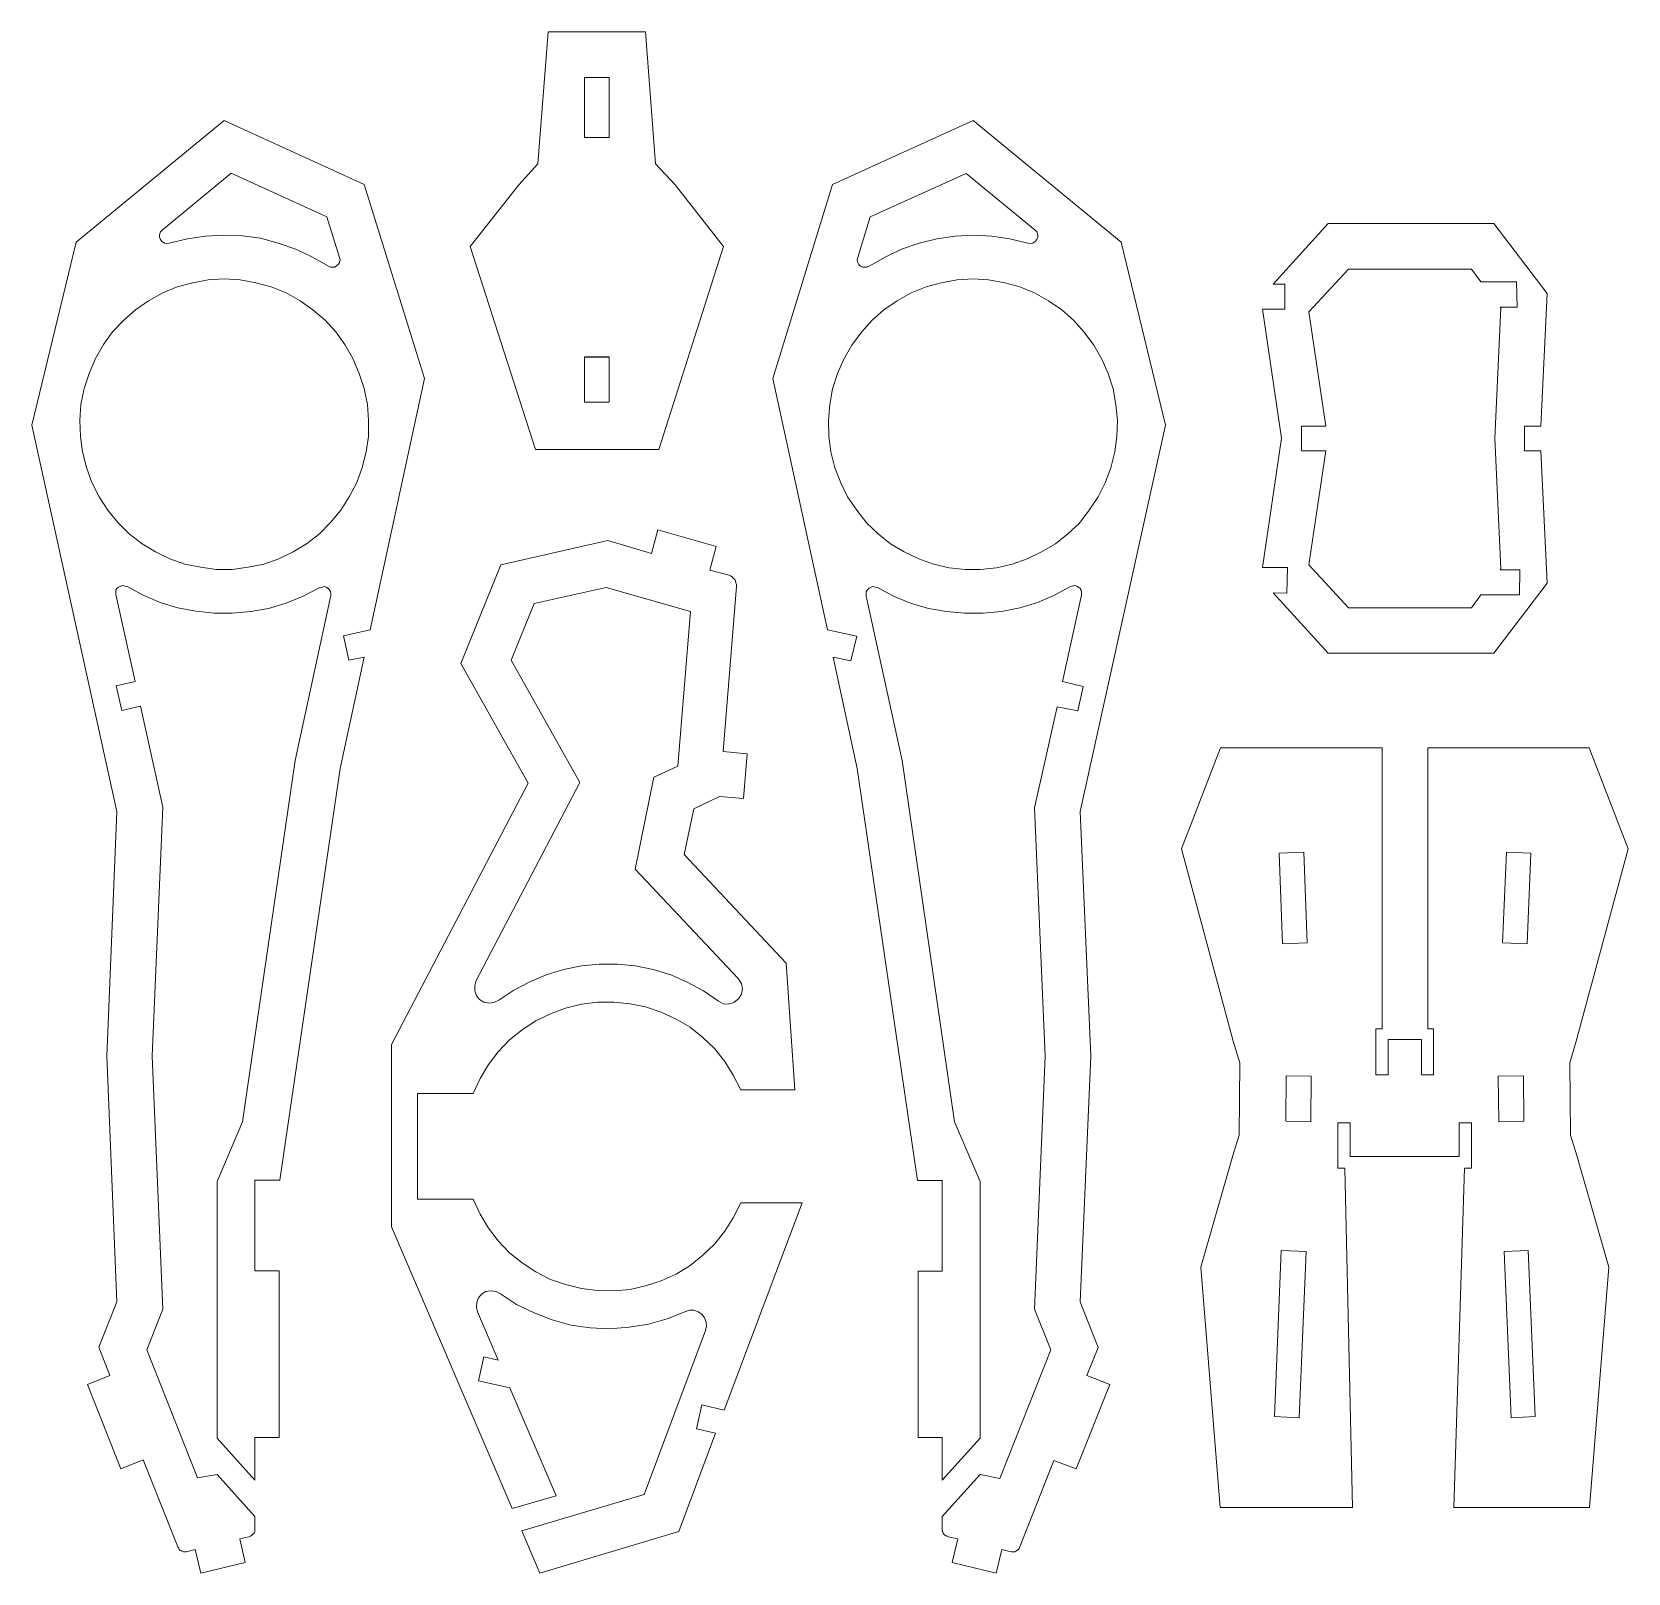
# Model space of a CAD drawing. Header units: inches. Extents: x 21 to 126, y 28 to 130.
import ezdxf

# ---------------------------------------------------------------- set-up
doc = ezdxf.new("R2010")
doc.units = ezdxf.units.IN
doc.header["$MEASUREMENT"] = 0
doc.layers.add('Layer 1', color=7, linetype='Continuous')

msp = doc.modelspace()

# ---------------------------------------------------------------- linework, layer by layer
at = {"layer": 'Layer 1', "color": 7, "lineweight": 9}
for points in [[(53.97, 121.11), (54.64, 129.82)], [(54.64, 129.82), (61.07, 129.82)], [(61.07, 129.82), (61.74, 121.11)], [(58.67, 126.82), (57.04, 126.82)], [(57.04, 126.82), (57.04, 122.84)], [(58.67, 122.84), (58.67, 126.82)], [(41.47, 88.32), (42.49, 88.53), (40.9, 81.16), (36.92, 53.99), (35.26, 53.99), (35.26, 48), (36.88, 48), (36.88, 36.99), (35.26, 36.99), (35.26, 34.17), (32.79, 36.95), (32.79, 53.89), (34.45, 57.84), (37.94, 81.69), (40.3, 92.59), (40.3, 92.73), (40.27, 92.87), (40.2, 92.98), (40.09, 93.08), (39.99, 93.15), (39.85, 93.19), (39.71, 93.15), (39.56, 93.12), (38.47, 92.55), (37.34, 92.09), (36.18, 91.74), (35.01, 91.53), (33.78, 91.42), (32.58, 91.42), (31.38, 91.56), (30.18, 91.78), (29.02, 92.13), (27.89, 92.62), (26.83, 93.19), (26.69, 93.22), (26.55, 93.26), (26.41, 93.22), (26.26, 93.15), (26.16, 93.05), (26.09, 92.94), (26.09, 92.8), (26.09, 92.66), (27.36, 86.91), (26.12, 86.63), (26.48, 85), (27.71, 85.28), (29.19, 78.62), (28.49, 62.18), (29.19, 45.46), (28.13, 42.77), (31.49, 34.31), (32.79, 34.55), (35.26, 31.77), (35.26, 30.92), (35.26, 30.85), (35.26, 30.75), (35.22, 30.67), (35.15, 30.6), (35.12, 30.57), (35.05, 30.5), (34.98, 30.46), (34.87, 30.43), (34.27, 30.29), (34.63, 28.73), (31.7, 28.03), (31.34, 29.58), (30.74, 29.44), (30.64, 29.44), (30.57, 29.44), (30.46, 29.48), (30.39, 29.51), (30.32, 29.55), (30.25, 29.62), (30.22, 29.69), (30.18, 29.76), (27.89, 35.51), (26.41, 34.91), (24.22, 40.48), (25.7, 41.08), (24.96, 42.95), (26.16, 45.95), (25.49, 62.18), (26.16, 78.33), (20.55, 103.84), (23.48, 115.94), (33.25, 123.98), (42.49, 119.75), (46.48, 106.94), (42.88, 90.33), (41.12, 89.94), (41.47, 88.32)], [(85.64, 29.55), (85.53, 29.48), (85.46, 29.44), (85.39, 29.44), (85.28, 29.44), (85.21, 29.44), (84.61, 29.58), (84.23, 28.03), (81.33, 28.73), (81.69, 30.29), (81.05, 30.43), (80.98, 30.46), (80.91, 30.5), (80.84, 30.53), (80.77, 30.6), (80.73, 30.67), (80.7, 30.75), (80.66, 30.82), (80.66, 30.92), (80.66, 31.77), (83.17, 34.55), (84.48, 34.27), (87.83, 42.77), (86.77, 45.46), (87.47, 62.18), (86.77, 78.58), (88.25, 85.25), (89.62, 84.97), (89.98, 86.59), (88.6, 86.91), (89.87, 92.62), (89.87, 92.8), (89.84, 92.94), (89.77, 93.05), (89.66, 93.15), (89.55, 93.22), (89.42, 93.26), (89.24, 93.22), (89.13, 93.19), (88.04, 92.59), (86.95, 92.13), (85.78, 91.78), (84.58, 91.53), (83.38, 91.42), (82.14, 91.42), (80.94, 91.53), (79.75, 91.74), (78.58, 92.09), (77.45, 92.55), (76.39, 93.12), (76.25, 93.15), (76.11, 93.19), (75.97, 93.15), (75.83, 93.08), (75.72, 92.98), (75.65, 92.87), (75.65, 92.73), (75.65, 92.55), (78.02, 81.69), (81.47, 57.84), (83.17, 53.89), (83.17, 36.95), (80.66, 34.17), (80.66, 36.99), (79.08, 36.99), (79.08, 47.96), (80.66, 47.96), (80.66, 53.96), (79.04, 53.96), (75.05, 81.16), (73.47, 88.53), (74.63, 88.28), (75.02, 89.91), (73.08, 90.33), (69.48, 106.94), (73.43, 119.75), (82.71, 123.98), (92.48, 115.94), (95.41, 103.84), (89.77, 78.33), (90.47, 62.18), (89.77, 45.95), (90.96, 42.92), (90.22, 41.08), (91.74, 40.48), (89.52, 34.91), (88.04, 35.47), (85.78, 29.76), (85.74, 29.65), (85.67, 29.58), (85.64, 29.55)], [(57.04, 122.84), (58.67, 122.84)], [(40.9, 114.78), (40.87, 114.92), (40.02, 117.6), (33.71, 120.49), (29.16, 116.72), (29.05, 116.61), (28.98, 116.43), (28.98, 116.26), (29.05, 116.12), (29.12, 115.98), (29.3, 115.87), (29.44, 115.84), (29.62, 115.87), (30.82, 116.15), (32.01, 116.33), (33.21, 116.4), (34.45, 116.36), (35.65, 116.19), (36.81, 115.87), (37.98, 115.48), (39.07, 114.95), (40.13, 114.35), (40.27, 114.28), (40.41, 114.28), (40.55, 114.28), (40.69, 114.39), (40.8, 114.49), (40.87, 114.6), (40.9, 114.78)], [(52.7, 119.73), (53.97, 121.11)], [(61.74, 121.11), (63.04, 119.73)], [(86.98, 116.26), (86.98, 116.43), (86.91, 116.61), (86.8, 116.72), (82.25, 120.46), (75.9, 117.6), (75.09, 114.92), (75.05, 114.78), (75.09, 114.6), (75.16, 114.46), (75.27, 114.35), (75.41, 114.28), (75.55, 114.28), (75.69, 114.28), (75.83, 114.35), (76.89, 114.95), (77.98, 115.48), (79.15, 115.87), (80.31, 116.15), (81.51, 116.33), (82.74, 116.4), (83.95, 116.33), (85.14, 116.15), (86.31, 115.87), (86.48, 115.84), (86.66, 115.87), (86.8, 115.98), (86.91, 116.12), (86.98, 116.26)], [(49.49, 115.64), (52.7, 119.73)], [(63.04, 119.73), (66.22, 115.64)], [(120.61, 93.42), (117.09, 88.79), (106.15, 88.79), (102.52, 92.78), (103.43, 92.75), (103.47, 94.44), (101.81, 94.44), (103.08, 102.98), (101.81, 111.51), (103.29, 111.51), (103.29, 113.17), (102.52, 113.17), (106.15, 117.16), (117.09, 117.16), (120.61, 112.54), (120.19, 103.79), (119.13, 103.79), (119.13, 102.16), (120.19, 102.16), (120.61, 93.42)], [(53.8, 102.24), (49.49, 115.64)], [(66.22, 115.64), (61.95, 102.24)], [(117.51, 111.65), (118.64, 111.65), (118.6, 113.31), (116.24, 113.31), (115.61, 114.16), (107.49, 114.16), (104.88, 111.34), (106.01, 103.79), (104.39, 103.79), (104.39, 102.16), (106.01, 102.16), (104.88, 94.62), (107.49, 91.79), (115.61, 91.79), (116.24, 92.64), (118.78, 92.64), (118.82, 94.3), (117.51, 94.3), (117.55, 94.37), (117.16, 102.98), (117.55, 111.58), (117.51, 111.65)], [(42.77, 103.1), (42.77, 104.16), (42.7, 105.22), (42.49, 106.27), (42.17, 107.26), (41.75, 108.25), (41.22, 109.17), (40.62, 110.01), (39.92, 110.79), (39.11, 111.46), (38.26, 112.06), (37.34, 112.59), (36.35, 112.98), (35.33, 113.26), (34.31, 113.44), (33.25, 113.51), (32.19, 113.44), (31.17, 113.26), (30.14, 112.98), (29.19, 112.59), (28.24, 112.06), (27.39, 111.46), (26.62, 110.79), (25.88, 110.01), (25.28, 109.17), (24.75, 108.25), (24.32, 107.26), (24.01, 106.27), (23.79, 105.22), (23.72, 104.16), (23.76, 103.1), (23.9, 102.08), (24.15, 101.05), (24.5, 100.07), (24.99, 99.11), (25.56, 98.23), (26.23, 97.42), (26.97, 96.68), (27.82, 96.01), (28.7, 95.48), (29.65, 95.02), (30.64, 94.67), (31.7, 94.46), (32.72, 94.32), (33.78, 94.32), (34.84, 94.46), (35.86, 94.67), (36.85, 95.02), (37.8, 95.48), (38.68, 96.01), (39.53, 96.68), (40.27, 97.42), (40.94, 98.23), (41.5, 99.11), (42, 100.07), (42.35, 101.05), (42.63, 102.08), (42.77, 103.1)], [(92.24, 104.16), (92.13, 105.22), (91.95, 106.24), (91.63, 107.26), (91.21, 108.21), (90.68, 109.13), (90.05, 109.98), (89.34, 110.79), (88.56, 111.46), (87.68, 112.06), (86.77, 112.59), (85.78, 112.98), (84.79, 113.26), (83.73, 113.44), (82.71, 113.51), (81.65, 113.44), (80.59, 113.26), (79.6, 112.98), (78.62, 112.59), (77.7, 112.06), (76.82, 111.46), (76.04, 110.79), (75.34, 109.98), (74.7, 109.13), (74.17, 108.21), (73.75, 107.26), (73.43, 106.24), (73.25, 105.22), (73.15, 104.16), (73.18, 103.1), (73.32, 102.08), (73.57, 101.02), (73.96, 100.03), (74.42, 99.11), (75.02, 98.23), (75.69, 97.38), (76.43, 96.68), (77.24, 96.01), (78.16, 95.48), (79.11, 95.02), (80.1, 94.67), (81.12, 94.42), (82.18, 94.32), (83.2, 94.32), (84.26, 94.42), (85.28, 94.67), (86.27, 95.02), (87.22, 95.48), (88.14, 96.01), (88.95, 96.68), (89.73, 97.38), (90.36, 98.23), (90.96, 99.11), (91.42, 100.03), (91.81, 101.02), (92.06, 102.08), (92.2, 103.1), (92.24, 104.16)], [(57.04, 105.37), (57.04, 108.37)], [(57.04, 108.37), (58.67, 108.37)], [(57.04, 108.34), (58.67, 108.34)], [(58.67, 108.37), (58.67, 105.37)], [(58.67, 105.37), (57.04, 105.37)], [(61.95, 102.24), (53.8, 102.24)], [(49.97, 45.28), (51.35, 42.1), (50.39, 42.32), (50.04, 40.73), (52.12, 40.27), (55.16, 33.14), (52.26, 32.3), (44.29, 50.89), (44.29, 62.95), (53.32, 80.2), (48.88, 88.11), (51.52, 94.63), (58.58, 96.22), (61.47, 95.37), (61.89, 96.93), (65.74, 95.83), (65.32, 94.28), (66.59, 93.93), (66.69, 93.89), (66.8, 93.82), (66.87, 93.75), (66.97, 93.65), (67.01, 93.54), (67.04, 93.43), (67.08, 93.33), (67.08, 93.19), (66.2, 82.29), (67.79, 82.14), (67.54, 79.18), (65.95, 79.32), (64.26, 78.51), (63.62, 75.48), (70.36, 68.32), (70.93, 59.95), (67.36, 59.95), (66.87, 60.91), (66.3, 61.82), (65.63, 62.67), (64.86, 63.41), (64.01, 64.08), (63.09, 64.61), (62.11, 65.07), (61.08, 65.42), (60.06, 65.63), (58.97, 65.74), (57.91, 65.74), (56.85, 65.6), (55.79, 65.35), (54.8, 64.96), (53.82, 64.51), (52.93, 63.91), (52.09, 63.24), (51.35, 62.46), (50.71, 61.61), (50.15, 60.7), (49.69, 59.71), (46.02, 59.71), (46.02, 52.72), (49.69, 52.72), (50.15, 51.74), (50.71, 50.82), (51.35, 49.97), (52.09, 49.19), (52.93, 48.53), (53.82, 47.93), (54.8, 47.43), (55.79, 47.08), (56.85, 46.83), (57.91, 46.69), (58.97, 46.66), (60.06, 46.76), (61.08, 47.01), (62.11, 47.33), (63.09, 47.78), (64.01, 48.35), (64.86, 49.02), (65.63, 49.76), (66.3, 50.61), (66.87, 51.49), (67.36, 52.48), (71.42, 52.48), (66.27, 38.79), (64.79, 39.14), (64.43, 37.55), (65.7, 37.27), (63.27, 30.78), (54.1, 28.03), (52.9, 30.82), (60.98, 33.21), (65.03, 44.04), (65.1, 44.33), (65.07, 44.61), (64.96, 44.89), (64.79, 45.14), (64.54, 45.28), (64.26, 45.39), (63.98, 45.39), (63.66, 45.28), (62.49, 44.82), (61.26, 44.47), (59.99, 44.26), (58.68, 44.15), (57.41, 44.22), (56.14, 44.4), (54.91, 44.75), (53.71, 45.21), (52.55, 45.77), (51.49, 46.48), (51.2, 46.62), (50.85, 46.66), (50.53, 46.62), (50.25, 46.44), (50.04, 46.2), (49.93, 45.91), (49.9, 45.6), (49.97, 45.28)], [(67.47, 66.62), (67.4, 66.98), (67.19, 67.29), (60.38, 74.52), (61.61, 80.59), (63.2, 81.33), (64.05, 91.53), (58.47, 93.12), (53.71, 92.06), (52.19, 88.32), (56.74, 80.24), (49.86, 67.12), (49.79, 66.8), (49.79, 66.48), (49.9, 66.16), (50.11, 65.92), (50.39, 65.74), (50.75, 65.67), (51.06, 65.71), (51.38, 65.88), (52.37, 66.52), (53.43, 67.08), (54.52, 67.54), (55.65, 67.89), (56.85, 68.14), (58.01, 68.24), (59.21, 68.24), (60.41, 68.14), (61.58, 67.89), (62.74, 67.54), (63.83, 67.05), (64.89, 66.48), (65.88, 65.81), (66.2, 65.63), (66.55, 65.6), (66.9, 65.71), (67.22, 65.95), (67.4, 66.27), (67.47, 66.62)], [(96.47, 75.87), (99.04, 82.53)], [(99.04, 82.53), (109.73, 82.53)], [(109.73, 82.53), (109.73, 63.98)], [(112.73, 82.53), (123.38, 82.53)], [(112.73, 63.98), (112.73, 82.53)], [(123.38, 82.53), (125.96, 75.87)], [(99.89, 63.17), (96.47, 75.87)], [(104.55, 75.65), (102.92, 75.58)], [(102.92, 75.58), (103.13, 69.59)], [(104.76, 69.66), (104.55, 75.65)], [(117.92, 75.65), (117.67, 69.66)], [(119.54, 75.58), (117.92, 75.65)], [(119.29, 69.59), (119.54, 75.58)], [(125.96, 75.87), (122.54, 63.17)], [(103.13, 69.59), (104.76, 69.66)], [(117.67, 69.66), (119.29, 69.59)], [(109.31, 63.98), (109.31, 60.94)], [(109.31, 63.98), (109.73, 63.98)], [(112.31, 63.27), (110.12, 63.27)], [(110.12, 60.94), (110.12, 63.27)], [(112.31, 63.27), (112.31, 60.94)], [(113.12, 63.98), (112.73, 63.98)], [(113.12, 60.94), (113.12, 63.98)], [(99.89, 63.17), (100.31, 61.72)], [(122.11, 61.72), (122.54, 63.17)], [(100.31, 61.72), (100.28, 56.96)], [(122.15, 56.96), (122.11, 61.72)], [(103.38, 60.87), (103.35, 57.87)], [(105.04, 60.84), (103.38, 60.87)], [(105, 57.84), (105.04, 60.84)], [(109.31, 60.94), (110.12, 60.94)], [(112.31, 60.94), (113.12, 60.94)], [(119.05, 60.87), (117.39, 60.84)], [(117.39, 60.84), (117.42, 57.84)], [(119.08, 57.87), (119.05, 60.87)], [(100.28, 56.96), (99.85, 55.62)], [(103.35, 57.87), (105, 57.84)], [(106.8, 57.77), (106.8, 54.77)], [(107.61, 57.77), (106.8, 57.77)], [(107.61, 55.54), (107.61, 57.77)], [(114.81, 57.77), (114.81, 55.54)], [(115.62, 57.77), (114.81, 57.77)], [(115.62, 54.77), (115.62, 57.77)], [(117.42, 57.84), (119.08, 57.87)], [(122.57, 55.62), (122.15, 56.96)], [(97.74, 48.24), (99.85, 55.62)], [(107.61, 55.54), (114.81, 55.54)], [(122.57, 55.62), (124.69, 48.24)], [(107.26, 54.77), (106.8, 54.77)], [(107.26, 54.77), (107.76, 32.37)], [(114.46, 32.37), (115.16, 54.77)], [(115.16, 54.77), (115.62, 54.77)], [(102.61, 38.36), (103.06, 49.34)], [(103.06, 49.34), (104.69, 49.27)], [(104.69, 49.27), (104.23, 38.29)], [(119.36, 49.34), (117.77, 49.27)], [(117.77, 49.27), (118.23, 38.29)], [(119.82, 38.36), (119.36, 49.34)], [(99.01, 32.37), (97.74, 48.24)], [(124.69, 48.24), (123.42, 32.37)], [(104.23, 38.29), (102.61, 38.36)], [(118.23, 38.29), (119.82, 38.36)], [(107.76, 32.37), (99.01, 32.37)], [(123.42, 32.37), (114.46, 32.37)]]:
    msp.add_lwpolyline(points, dxfattribs=at)

doc.saveas('drawing.dxf')
